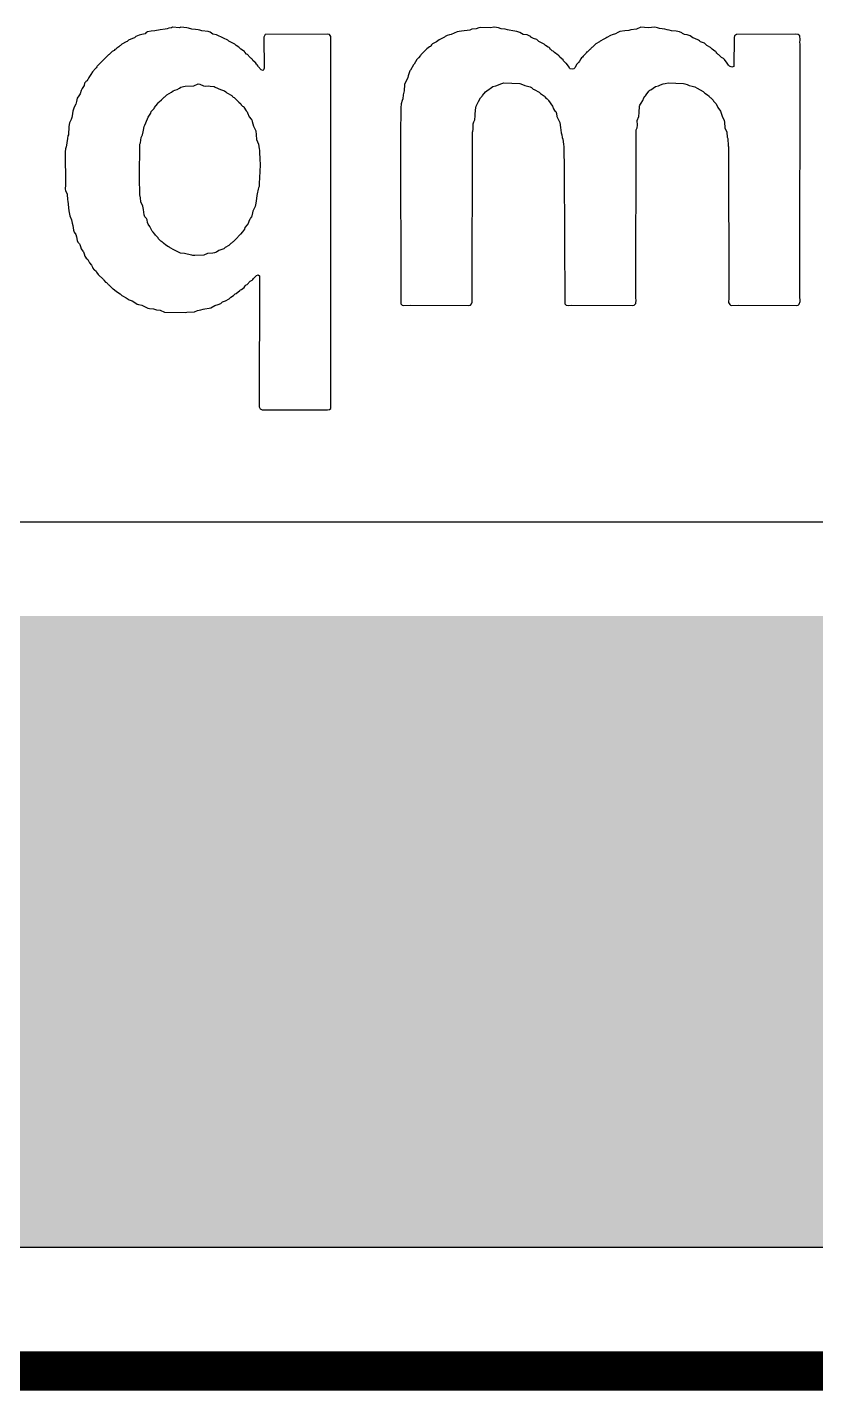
# Model space of a CAD drawing. Header units: millimetres. Extents: x 0 to 174, y 0 to 132.
# Drawn here: x 43.24 to 47.3, y -0.1 to 6.92 of the extents above; entities that cross this region are included whole.
import ezdxf

# ---------------------------------------------------------------- set-up
doc = ezdxf.new("R2010")
doc.units = ezdxf.units.MM
for name, color, linetype in [('BottomLayer', 5, 'Continuous'), ('BottomOverlay', 54, 'Continuous'), ('Mechanical2', 216, 'Continuous'), ('TopLayer', 1, 'Continuous')]:
    doc.layers.add(name, color=color, linetype=linetype)

msp = doc.modelspace()

# ---------------------------------------------------------------- hatches: boundary and pattern name
at = {"layer": 'TopLayer'}
msp.add_hatch(color=1, dxfattribs=at).paths.add_polyline_path([(0.9398, 0.635), (159.3342, 0.635), (159.3342, 3.8862), (0.9398, 3.8862)])

# ---------------------------------------------------------------- linework, layer by layer
at = {"layer": 'BottomLayer'}
msp.add_line((154.5836, 0.635), (5.4165, 0.635), dxfattribs=at)
at = {"layer": 'BottomOverlay'}
for p, q in [((43.8333, 6.8791), (43.8197, 6.8759)), ((43.85, 6.8833), (43.8333, 6.8791)), ((43.8542, 6.8874), (43.85, 6.8833)), ((43.8584, 6.8895), (43.8542, 6.8874)), ((43.8626, 6.8937), (43.8584, 6.8895)), ((43.8825, 6.8969), (43.8626, 6.8937)), ((43.9013, 6.899), (43.8825, 6.8969)), ((43.9285, 6.9031), (43.9013, 6.899)), ((43.9536, 6.9073), (43.9285, 6.9031)), ((43.964, 6.9094), (43.9536, 6.9073)), ((43.9724, 6.9115), (43.964, 6.9094)), ((43.986, 6.9146), (43.9724, 6.9115)), ((43.9923, 6.9167), (43.986, 6.9146)), ((44.0278, 6.9146), (43.9923, 6.9167)), ((44.0341, 6.9167), (44.0278, 6.9146)), ((44.0655, 6.9146), (44.0341, 6.9167)), ((44.0739, 6.9126), (44.0655, 6.9146)), ((44.0917, 6.9073), (44.0739, 6.9126)), ((44.1105, 6.9052), (44.0917, 6.9073)), ((44.123, 6.9031), (44.1105, 6.9052)), ((44.1314, 6.901), (44.123, 6.9031)), ((44.1419, 6.899), (44.1314, 6.901)), ((44.1743, 6.8958), (44.1419, 6.899)), ((44.1847, 6.8916), (44.1743, 6.8958)), ((44.1994, 6.8812), (44.1847, 6.8916)), ((44.2182, 6.877), (44.1994, 6.8812)), ((44.4692, 6.8791), (44.4661, 6.8759)), ((44.7914, 6.8812), (44.4692, 6.8791)), ((44.7998, 6.8791), (44.7914, 6.8812)), ((44.8071, 6.8697), (44.7998, 6.8791)), ((45.4253, 6.8791), (45.4169, 6.877)), ((45.4556, 6.8927), (45.4253, 6.8791)), ((45.466, 6.8948), (45.4556, 6.8927)), ((45.4786, 6.8969), (45.466, 6.8948)), ((45.5215, 6.9021), (45.4786, 6.8969)), ((45.5319, 6.9063), (45.5215, 6.9021)), ((45.555, 6.9084), (45.5319, 6.9063)), ((45.5685, 6.9136), (45.555, 6.9084)), ((45.579, 6.9157), (45.5685, 6.9136)), ((45.6303, 6.9146), (45.579, 6.9157)), ((45.6449, 6.9167), (45.6303, 6.9146)), ((45.647, 6.9167), (45.6449, 6.9167)), ((45.6585, 6.9157), (45.647, 6.9167)), ((45.669, 6.9136), (45.6585, 6.9157)), ((45.6826, 6.9084), (45.669, 6.9136)), ((45.7035, 6.9063), (45.6826, 6.9084)), ((45.715, 6.9031), (45.7035, 6.9063)), ((45.7234, 6.901), (45.715, 6.9031)), ((45.7432, 6.8979), (45.7234, 6.901)), ((45.7641, 6.8958), (45.7432, 6.8979)), ((45.7788, 6.8895), (45.7641, 6.8958)), ((45.7966, 6.8801), (45.7788, 6.8895)), ((45.8164, 6.877), (45.7966, 6.8801)), ((46.2714, 6.8822), (46.2537, 6.877)), ((46.284, 6.8906), (46.2714, 6.8822)), ((46.2944, 6.8948), (46.284, 6.8906)), ((46.3185, 6.8979), (46.2944, 6.8948)), ((46.3394, 6.9), (46.3185, 6.8979)), ((46.3499, 6.9042), (46.3394, 6.9)), ((46.3792, 6.9063), (46.3499, 6.9042)), ((46.4022, 6.9167), (46.3792, 6.9063)), ((46.4398, 6.9146), (46.4022, 6.9167)), ((46.4733, 6.9167), (46.4398, 6.9146)), ((46.488, 6.9146), (46.4733, 6.9167)), ((46.4984, 6.9105), (46.488, 6.9146)), ((46.511, 6.9084), (46.4984, 6.9105)), ((46.5256, 6.9063), (46.511, 6.9084)), ((46.5371, 6.9031), (46.5256, 6.9063)), ((46.5476, 6.901), (46.5371, 6.9031)), ((46.5601, 6.899), (46.5476, 6.901)), ((46.5831, 6.8969), (46.5601, 6.899)), ((46.5999, 6.8927), (46.5831, 6.8969)), ((46.6135, 6.8874), (46.5999, 6.8927)), ((46.6166, 6.8843), (46.6135, 6.8874)), ((46.6271, 6.8801), (46.6166, 6.8843)), ((46.6407, 6.877), (46.6271, 6.8801)), ((46.8938, 6.8791), (46.8844, 6.8718)), ((47.1971, 6.8812), (46.8938, 6.8791)), ((47.2118, 6.8791), (47.1971, 6.8812)), ((47.2191, 6.8718), (47.2118, 6.8791)), ((43.7057, 6.81), (43.6994, 6.8038)), ((43.7161, 6.8163), (43.7057, 6.81)), ((43.7203, 6.8205), (43.7161, 6.8163)), ((43.7245, 6.8226), (43.7203, 6.8205)), ((43.7308, 6.8289), (43.7245, 6.8226)), ((43.7538, 6.8414), (43.7308, 6.8289)), ((43.758, 6.8435), (43.7538, 6.8414)), ((43.7653, 6.8508), (43.758, 6.8435)), ((43.7852, 6.8582), (43.7653, 6.8508)), ((43.7956, 6.8623), (43.7852, 6.8582)), ((43.803, 6.8697), (43.7956, 6.8623)), ((43.8197, 6.8759), (43.803, 6.8697)), ((44.2538, 6.8603), (44.2182, 6.877)), ((44.2768, 6.8498), (44.2538, 6.8603)), ((44.281, 6.8456), (44.2768, 6.8498)), ((44.3082, 6.831), (44.281, 6.8456)), ((44.3123, 6.8289), (44.3082, 6.831)), ((44.3186, 6.8226), (44.3123, 6.8289)), ((44.3333, 6.8142), (44.3186, 6.8226)), ((44.3437, 6.8038), (44.3333, 6.8142)), ((44.4661, 6.8759), (44.4619, 6.8655)), ((44.4619, 6.8655), (44.463, 6.7055)), ((44.806, 4.9545), (44.8071, 6.8697)), ((45.3144, 6.8163), (45.2997, 6.8059)), ((45.3186, 6.8184), (45.3144, 6.8163)), ((45.3217, 6.8216), (45.3186, 6.8184)), ((45.3238, 6.8257), (45.3217, 6.8216)), ((45.329, 6.831), (45.3238, 6.8257)), ((45.3395, 6.8372), (45.329, 6.831)), ((45.3499, 6.8414), (45.3395, 6.8372)), ((45.3646, 6.8519), (45.3499, 6.8414)), ((45.3876, 6.8644), (45.3646, 6.8519)), ((45.3918, 6.8665), (45.3876, 6.8644)), ((45.3949, 6.8697), (45.3918, 6.8665)), ((45.4054, 6.8738), (45.3949, 6.8697)), ((45.4169, 6.877), (45.4054, 6.8738)), ((45.8311, 6.8707), (45.8164, 6.877)), ((45.8353, 6.8686), (45.8311, 6.8707)), ((45.8363, 6.8655), (45.8353, 6.8686)), ((45.8499, 6.8582), (45.8363, 6.8655)), ((45.8667, 6.854), (45.8499, 6.8582)), ((45.8771, 6.8435), (45.8667, 6.854)), ((45.9001, 6.831), (45.8771, 6.8435)), ((45.9043, 6.8289), (45.9001, 6.831)), ((45.9106, 6.8226), (45.9043, 6.8289)), ((45.9252, 6.8142), (45.9106, 6.8226)), ((45.9294, 6.8121), (45.9252, 6.8142)), ((45.9325, 6.809), (45.9294, 6.8121)), ((45.9346, 6.8048), (45.9325, 6.809)), ((46.1491, 6.8121), (46.1438, 6.8069)), ((46.1532, 6.8142), (46.1491, 6.8121)), ((46.17, 6.831), (46.1532, 6.8142)), ((46.1888, 6.8414), (46.17, 6.831)), ((46.193, 6.8456), (46.1888, 6.8414)), ((46.2118, 6.8561), (46.193, 6.8456)), ((46.2223, 6.8603), (46.2118, 6.8561)), ((46.2265, 6.8644), (46.2223, 6.8603)), ((46.2453, 6.8749), (46.2265, 6.8644)), ((46.2537, 6.877), (46.2453, 6.8749)), ((46.6553, 6.8728), (46.6407, 6.877)), ((46.6699, 6.8623), (46.6553, 6.8728)), ((46.6804, 6.8582), (46.6699, 6.8623)), ((46.6992, 6.8498), (46.6804, 6.8582)), ((46.7034, 6.8477), (46.6992, 6.8498)), ((46.7087, 6.8425), (46.7034, 6.8477)), ((46.7285, 6.8352), (46.7087, 6.8425)), ((46.7411, 6.8226), (46.7285, 6.8352)), ((46.7599, 6.8121), (46.7411, 6.8226)), ((46.7683, 6.8038), (46.7599, 6.8121)), ((46.8823, 6.8634), (46.8802, 6.7149)), ((46.8844, 6.8718), (46.8823, 6.8634)), ((47.2212, 6.8529), (47.2191, 6.8718)), ((47.2191, 6.8383), (47.2212, 6.8529)), ((47.2212, 6.832), (47.2191, 6.8383)), ((47.2201, 5.534), (47.2212, 6.832)), ((43.6618, 6.7745), (43.6042, 6.717)), ((43.6659, 6.7766), (43.6618, 6.7745)), ((43.6806, 6.7912), (43.6659, 6.7766)), ((43.691, 6.7975), (43.6806, 6.7912)), ((43.6952, 6.8017), (43.691, 6.7975)), ((43.6994, 6.8038), (43.6952, 6.8017)), ((44.3615, 6.7923), (44.3437, 6.8038)), ((44.3636, 6.7881), (44.3615, 6.7923)), ((44.373, 6.7787), (44.3636, 6.7881)), ((44.3772, 6.7766), (44.373, 6.7787)), ((44.3824, 6.7713), (44.3772, 6.7766)), ((44.3845, 6.7672), (44.3824, 6.7713)), ((44.3939, 6.7577), (44.3845, 6.7672)), ((44.3981, 6.7557), (44.3939, 6.7577)), ((44.4033, 6.7504), (44.3981, 6.7557)), ((44.4054, 6.7462), (44.4033, 6.7504)), ((44.4149, 6.7368), (44.4054, 6.7462)), ((45.2485, 6.7504), (45.2359, 6.7274)), ((45.2579, 6.7598), (45.2485, 6.7504)), ((45.2673, 6.7713), (45.2579, 6.7598)), ((45.2694, 6.7755), (45.2673, 6.7713)), ((45.2997, 6.8059), (45.2694, 6.7755)), ((45.9378, 6.8017), (45.9346, 6.8048)), ((45.942, 6.7996), (45.9378, 6.8017)), ((45.9461, 6.7954), (45.942, 6.7996)), ((45.9503, 6.7933), (45.9461, 6.7954)), ((45.9566, 6.787), (45.9503, 6.7933)), ((45.9754, 6.7724), (45.9566, 6.787)), ((45.9796, 6.7703), (45.9754, 6.7724)), ((45.9828, 6.7672), (45.9796, 6.7703)), ((45.9848, 6.763), (45.9828, 6.7672)), ((45.9943, 6.7536), (45.9848, 6.763)), ((46.0016, 6.7483), (45.9943, 6.7536)), ((46.0037, 6.7442), (46.0016, 6.7483)), ((46.0152, 6.7326), (46.0037, 6.7442)), ((46.0832, 6.7379), (46.0727, 6.7274)), ((46.0853, 6.7421), (46.0832, 6.7379)), ((46.0936, 6.7546), (46.0853, 6.7421)), ((46.0957, 6.7588), (46.0936, 6.7546)), ((46.102, 6.763), (46.0957, 6.7588)), ((46.1041, 6.7672), (46.102, 6.763)), ((46.1208, 6.7839), (46.1041, 6.7672)), ((46.1229, 6.7881), (46.1208, 6.7839)), ((46.126, 6.7891), (46.1229, 6.7881)), ((46.1386, 6.8017), (46.126, 6.7891)), ((46.1428, 6.8038), (46.1386, 6.8017)), ((46.1438, 6.8069), (46.1428, 6.8038)), ((46.7829, 6.7933), (46.7683, 6.8038)), ((46.7871, 6.7912), (46.7829, 6.7933)), ((46.7902, 6.7881), (46.7871, 6.7912)), ((46.7923, 6.7839), (46.7902, 6.7881)), ((46.7996, 6.7766), (46.7923, 6.7839)), ((46.8038, 6.7745), (46.7996, 6.7766)), ((46.8164, 6.7619), (46.8038, 6.7745)), ((46.8268, 6.7557), (46.8164, 6.7619)), ((46.8321, 6.7504), (46.8268, 6.7557)), ((46.8467, 6.7316), (46.8321, 6.7504)), ((43.5708, 6.673), (43.5603, 6.6584)), ((43.5791, 6.6877), (43.5708, 6.673)), ((43.5959, 6.7044), (43.5791, 6.6877)), ((43.598, 6.7086), (43.5959, 6.7044)), ((43.6021, 6.7128), (43.598, 6.7086)), ((43.6042, 6.717), (43.6021, 6.7128)), ((44.419, 6.7347), (44.4149, 6.7368)), ((44.4243, 6.7274), (44.419, 6.7347)), ((44.4264, 6.7232), (44.4243, 6.7274)), ((44.4326, 6.717), (44.4264, 6.7232)), ((44.4347, 6.7128), (44.4326, 6.717)), ((44.4389, 6.7086), (44.4347, 6.7128)), ((44.441, 6.7044), (44.4389, 6.7086)), ((44.4483, 6.6971), (44.441, 6.7044)), ((44.4567, 6.695), (44.4483, 6.6971)), ((44.4598, 6.6981), (44.4567, 6.695)), ((44.463, 6.7055), (44.4598, 6.6981)), ((45.2087, 6.6814), (45.2046, 6.6668)), ((45.2129, 6.6919), (45.2087, 6.6814)), ((45.2171, 6.696), (45.2129, 6.6919)), ((45.2318, 6.7232), (45.2171, 6.696)), ((45.2359, 6.7274), (45.2318, 6.7232)), ((46.0194, 6.7306), (46.0152, 6.7326)), ((46.033, 6.7107), (46.0194, 6.7306)), ((46.0351, 6.7065), (46.033, 6.7107)), ((46.0382, 6.7034), (46.0351, 6.7065)), ((46.0486, 6.7013), (46.0382, 6.7034)), ((46.057, 6.7034), (46.0486, 6.7013)), ((46.0622, 6.7086), (46.057, 6.7034)), ((46.0727, 6.7274), (46.0622, 6.7086)), ((46.853, 6.7211), (46.8467, 6.7316)), ((46.8572, 6.717), (46.853, 6.7211)), ((46.8708, 6.7117), (46.8572, 6.717)), ((46.8802, 6.7149), (46.8708, 6.7117)), ((43.5258, 6.6009), (43.5206, 6.5914)), ((43.5362, 6.6176), (43.5258, 6.6009)), ((43.5394, 6.6291), (43.5362, 6.6176)), ((43.5436, 6.6333), (43.5394, 6.6291)), ((43.5457, 6.6375), (43.5436, 6.6333)), ((43.5488, 6.6385), (43.5457, 6.6375)), ((43.5519, 6.6416), (43.5488, 6.6385)), ((43.554, 6.6458), (43.5519, 6.6416)), ((43.5582, 6.65), (43.554, 6.6458)), ((43.5603, 6.6584), (43.5582, 6.65)), ((44.0163, 6.5956), (44.0278, 6.6029)), ((44.0278, 6.6029), (44.0341, 6.6092)), ((44.0341, 6.6092), (44.0488, 6.6113)), ((44.0488, 6.6113), (44.0571, 6.6134)), ((44.0571, 6.6134), (44.1011, 6.6155)), ((44.1011, 6.6155), (44.1241, 6.626)), ((44.1241, 6.626), (44.1324, 6.6239)), ((44.1324, 6.6239), (44.1513, 6.6155)), ((44.1513, 6.6155), (44.1596, 6.6134)), ((44.1596, 6.6134), (44.1785, 6.6155)), ((44.1785, 6.6155), (44.1847, 6.6134)), ((44.1847, 6.6134), (44.2057, 6.6113)), ((44.2057, 6.6113), (44.2119, 6.6092)), ((44.2119, 6.6092), (44.2391, 6.5967)), ((45.1857, 6.6228), (45.1836, 6.5893)), ((45.2025, 6.6584), (45.1857, 6.6228)), ((45.2046, 6.6668), (45.2025, 6.6584)), ((45.6093, 6.5904), (45.6219, 6.5988)), ((45.6219, 6.5988), (45.6261, 6.6009)), ((45.6261, 6.6009), (45.6407, 6.6113)), ((45.6407, 6.6113), (45.6554, 6.6155)), ((45.6554, 6.6155), (45.669, 6.6207)), ((45.669, 6.6207), (45.6805, 6.626)), ((45.6805, 6.626), (45.6972, 6.6301)), ((45.6972, 6.6301), (45.7788, 6.628)), ((45.7788, 6.628), (45.7934, 6.6218)), ((45.7934, 6.6218), (45.8039, 6.6176)), ((45.8039, 6.6176), (45.8185, 6.6134)), ((45.8185, 6.6134), (45.8321, 6.6103)), ((45.8321, 6.6103), (45.8395, 6.6071)), ((45.8395, 6.6071), (45.8478, 6.5988)), ((45.8478, 6.5988), (45.852, 6.5967)), ((46.4524, 6.5946), (46.4775, 6.6113)), ((46.4775, 6.6113), (46.4921, 6.6155)), ((46.4921, 6.6155), (46.5026, 6.6197)), ((46.5026, 6.6197), (46.5162, 6.6249)), ((46.5162, 6.6249), (46.5277, 6.628)), ((46.5277, 6.628), (46.5423, 6.6301)), ((46.5423, 6.6301), (46.6218, 6.628)), ((46.6218, 6.628), (46.6281, 6.626)), ((46.6281, 6.626), (46.6396, 6.6228)), ((46.6396, 6.6228), (46.6511, 6.6176)), ((46.6511, 6.6176), (46.6658, 6.6134)), ((46.6658, 6.6134), (46.6794, 6.6103)), ((46.6794, 6.6103), (46.6909, 6.6029)), ((46.6909, 6.6029), (46.7222, 6.5862)), ((43.4975, 6.535), (43.4944, 6.5214)), ((43.5017, 6.5517), (43.4975, 6.535)), ((43.5101, 6.5642), (43.5017, 6.5517)), ((43.5164, 6.5747), (43.5101, 6.5642)), ((43.5206, 6.5914), (43.5164, 6.5747)), ((43.9138, 6.5224), (43.9201, 6.5287)), ((43.9201, 6.5287), (43.9222, 6.5329)), ((43.9222, 6.5329), (43.9348, 6.5433)), ((43.9348, 6.5433), (43.9484, 6.5569)), ((43.9484, 6.5569), (43.9525, 6.559)), ((43.9525, 6.559), (43.963, 6.5695)), ((43.963, 6.5695), (43.986, 6.582)), ((43.986, 6.582), (43.9944, 6.5904)), ((43.9944, 6.5904), (44.0027, 6.5925)), ((44.0027, 6.5925), (44.0163, 6.5956)), ((44.2391, 6.5967), (44.259, 6.5893)), ((44.259, 6.5893), (44.2663, 6.5841)), ((44.2663, 6.5841), (44.2705, 6.5799)), ((44.2705, 6.5799), (44.2967, 6.5663)), ((44.2967, 6.5663), (44.2988, 6.5622)), ((44.2988, 6.5622), (44.304, 6.5569)), ((44.304, 6.5569), (44.3082, 6.5548)), ((44.3082, 6.5548), (44.3197, 6.5454)), ((44.3197, 6.5454), (44.3291, 6.5339)), ((44.3291, 6.5339), (44.3333, 6.5318)), ((44.3333, 6.5318), (44.3427, 6.5224)), ((45.1742, 6.5402), (45.169, 6.5224)), ((45.1763, 6.5486), (45.1742, 6.5402)), ((45.1784, 6.5695), (45.1763, 6.5486)), ((45.1815, 6.5831), (45.1784, 6.5695)), ((45.1836, 6.5893), (45.1815, 6.5831)), ((45.555, 6.5109), (45.5665, 6.535)), ((45.5665, 6.535), (45.5769, 6.5538)), ((45.5769, 6.5538), (45.5853, 6.5622)), ((45.5853, 6.5622), (45.5874, 6.5663)), ((45.5874, 6.5663), (45.602, 6.5852)), ((45.602, 6.5852), (45.6093, 6.5904)), ((45.852, 6.5967), (45.8792, 6.582)), ((45.8792, 6.582), (45.8855, 6.5758)), ((45.8855, 6.5758), (45.8959, 6.5695)), ((45.8959, 6.5695), (45.9054, 6.5622)), ((45.9054, 6.5622), (45.9074, 6.558)), ((45.9074, 6.558), (45.9148, 6.5506)), ((45.9148, 6.5506), (45.9189, 6.5486)), ((45.9189, 6.5486), (45.9242, 6.5433)), ((45.9242, 6.5433), (45.9263, 6.5391)), ((45.9263, 6.5391), (45.9472, 6.5099)), ((46.4032, 6.5266), (46.4116, 6.5391)), ((46.4116, 6.5391), (46.4168, 6.5527)), ((46.4168, 6.5527), (46.4221, 6.5601)), ((46.4221, 6.5601), (46.4262, 6.5642)), ((46.4262, 6.5642), (46.4283, 6.5684)), ((46.4283, 6.5684), (46.443, 6.5873)), ((46.443, 6.5873), (46.4482, 6.5925)), ((46.4482, 6.5925), (46.4524, 6.5946)), ((46.7222, 6.5862), (46.7306, 6.5778)), ((46.7306, 6.5778), (46.7453, 6.5695)), ((46.7453, 6.5695), (46.7526, 6.5622)), ((46.7526, 6.5622), (46.7547, 6.558)), ((46.7547, 6.558), (46.7578, 6.5548)), ((46.7578, 6.5548), (46.762, 6.5527)), ((46.762, 6.5527), (46.7735, 6.5412)), ((46.7735, 6.5412), (46.7756, 6.5371)), ((46.7756, 6.5371), (46.7902, 6.5224)), ((43.4756, 6.4607), (43.4735, 6.4523)), ((43.4787, 6.4848), (43.4756, 6.4607)), ((43.485, 6.5057), (43.4787, 6.4848)), ((43.4944, 6.5214), (43.485, 6.5057)), ((43.8657, 6.4534), (43.8804, 6.4743)), ((43.8804, 6.4743), (43.8825, 6.4827)), ((43.8825, 6.4827), (43.8919, 6.4942)), ((43.8919, 6.4942), (43.8971, 6.4994)), ((43.8971, 6.4994), (43.8992, 6.5036)), ((43.8992, 6.5036), (43.9138, 6.5224)), ((44.3427, 6.5224), (44.3448, 6.5182)), ((44.3448, 6.5182), (44.3521, 6.5109)), ((44.3521, 6.5109), (44.3563, 6.5088)), ((44.3563, 6.5088), (44.3594, 6.5057)), ((44.3594, 6.5057), (44.3699, 6.4868)), ((44.3699, 6.4868), (44.3762, 6.4806)), ((44.3762, 6.4806), (44.3782, 6.4764)), ((44.3782, 6.4764), (44.3866, 6.4555)), ((45.1669, 6.5015), (45.1648, 6.3613)), ((45.169, 6.5224), (45.1669, 6.5015)), ((45.5476, 6.4408), (45.5497, 6.4617)), ((45.5487, 6.467), (45.5508, 6.49)), ((45.5497, 6.4617), (45.5487, 6.467)), ((45.5508, 6.49), (45.5529, 6.5025)), ((45.5529, 6.5025), (45.555, 6.5109)), ((45.9472, 6.5099), (45.9524, 6.4963)), ((45.9524, 6.4963), (45.9577, 6.4889)), ((45.9577, 6.4889), (45.9639, 6.4827)), ((45.9639, 6.4827), (45.9681, 6.4722)), ((45.9681, 6.4722), (45.9702, 6.4576)), ((45.9702, 6.4576), (45.9848, 6.4262)), ((46.3823, 6.4366), (46.3907, 6.4576)), ((46.3907, 6.4576), (46.3928, 6.4785)), ((46.3928, 6.4785), (46.3949, 6.5099)), ((46.3949, 6.5099), (46.397, 6.5161)), ((46.397, 6.5161), (46.4032, 6.5266)), ((46.7902, 6.5224), (46.7965, 6.5078)), ((46.7965, 6.5078), (46.7986, 6.5036)), ((46.7986, 6.5036), (46.8112, 6.4848)), ((46.8112, 6.4848), (46.8206, 6.4586)), ((46.8206, 6.4586), (46.83, 6.4366)), ((43.4588, 6.4063), (43.4557, 6.3634)), ((43.462, 6.4241), (43.4588, 6.4063)), ((43.4693, 6.4419), (43.462, 6.4241)), ((43.4735, 6.4523), (43.4693, 6.4419)), ((43.8427, 6.3864), (43.8458, 6.4063)), ((43.8458, 6.4063), (43.849, 6.4136)), ((43.849, 6.4136), (43.8636, 6.445)), ((43.8636, 6.445), (43.8657, 6.4534)), ((44.3866, 6.4555), (44.396, 6.444)), ((44.396, 6.444), (44.3992, 6.4408)), ((44.3992, 6.4408), (44.4013, 6.4325)), ((44.4013, 6.4325), (44.4044, 6.4189)), ((44.4044, 6.4189), (44.4086, 6.4084)), ((44.4086, 6.4084), (44.4201, 6.3843)), ((45.5372, 6.3822), (45.5393, 6.3906)), ((45.5382, 6.4189), (45.5424, 6.4293)), ((45.5393, 6.3906), (45.5382, 6.4189)), ((45.5424, 6.4293), (45.5476, 6.4408)), ((45.9848, 6.4262), (45.989, 6.4011)), ((45.989, 6.4011), (45.9911, 6.3739)), ((46.376, 5.5204), (46.3781, 6.3885)), ((46.3781, 6.3885), (46.3823, 6.399)), ((46.3844, 6.4136), (46.3823, 6.4366)), ((46.3823, 6.399), (46.3844, 6.4136)), ((46.83, 6.4366), (46.8321, 6.4283)), ((46.8321, 6.4283), (46.8342, 6.399)), ((46.8342, 6.399), (46.8446, 6.376)), ((43.4484, 6.3226), (43.4463, 6.3101)), ((43.4505, 6.3435), (43.4484, 6.3226)), ((43.4536, 6.3571), (43.4505, 6.3435)), ((43.4557, 6.3634), (43.4536, 6.3571)), ((43.8239, 6.3153), (43.826, 6.3216)), ((43.826, 6.3216), (43.8302, 6.3488)), ((43.8302, 6.3488), (43.8364, 6.3634)), ((43.8364, 6.3634), (43.8406, 6.3781)), ((43.8406, 6.3781), (43.8427, 6.3864)), ((44.4201, 6.3843), (44.4222, 6.3634)), ((44.4222, 6.3634), (44.4243, 6.3383)), ((44.4243, 6.3383), (44.4347, 6.3153)), ((45.1648, 6.3613), (45.1669, 5.4932)), ((45.533, 5.5015), (45.5351, 6.376)), ((45.5351, 6.376), (45.5372, 6.3822)), ((45.9911, 6.3739), (45.9953, 6.3634)), ((45.9953, 6.3634), (45.9974, 6.3488)), ((45.9974, 6.3488), (45.9995, 6.3404)), ((45.9995, 6.3404), (46.0037, 6.3153)), ((46.8446, 6.376), (46.8467, 6.3509)), ((46.8467, 6.3509), (46.8488, 6.3446)), ((46.8488, 6.3446), (46.8509, 6.3069)), ((43.4411, 6.2902), (43.439, 6.2756)), ((43.439, 6.2756), (43.44, 6.1051)), ((43.4442, 6.3017), (43.4411, 6.2902)), ((43.4463, 6.3101), (43.4442, 6.3017)), ((43.8218, 6.1438), (43.8239, 6.3153)), ((44.4347, 6.3153), (44.4368, 6.2902)), ((44.4368, 6.2902), (44.4389, 6.2839)), ((44.4389, 6.2839), (44.441, 6.2274)), ((46.0037, 6.3153), (46.0058, 6.3007)), ((46.0058, 6.3007), (46.0079, 6.1793)), ((46.8509, 6.3069), (46.853, 6.3007)), ((46.853, 6.3007), (46.854, 5.5235)), ((44.441, 6.2274), (44.4431, 6.2212)), ((44.4431, 6.2212), (44.441, 6.1626)), ((46.0079, 6.1793), (46.0099, 5.4932)), ((43.8239, 6.0538), (43.8218, 6.1438)), ((44.4389, 6.1563), (44.4368, 6.0998)), ((44.441, 6.1626), (44.4389, 6.1563)), ((43.44, 6.1051), (43.439, 6.0831)), ((43.439, 6.0831), (43.4411, 6.0768)), ((43.4411, 6.0768), (43.4494, 6.058)), ((43.4494, 6.058), (43.4515, 6.0287)), ((43.826, 6.0392), (43.8239, 6.0538)), ((43.8281, 6.0183), (43.826, 6.0392)), ((44.4253, 6.0507), (44.4222, 6.0224)), ((44.4274, 6.059), (44.4253, 6.0507)), ((44.4326, 6.0831), (44.4274, 6.059)), ((44.4347, 6.0894), (44.4326, 6.0831)), ((44.4368, 6.0977), (44.4347, 6.0894)), ((44.4368, 6.0998), (44.4368, 6.0977)), ((43.4515, 6.0287), (43.4536, 6.0224)), ((43.4536, 6.0224), (43.4588, 5.9712)), ((43.4588, 5.9712), (43.4609, 5.9544)), ((43.8385, 5.9952), (43.8281, 6.0183)), ((43.8427, 5.9785), (43.8385, 5.9952)), ((43.8448, 5.9513), (43.8427, 5.9785)), ((44.4054, 5.9701), (44.4033, 5.9618)), ((44.4169, 5.9942), (44.4054, 5.9701)), ((44.419, 6.0026), (44.4169, 5.9942)), ((44.4222, 6.0224), (44.419, 6.0026)), ((43.4609, 5.9544), (43.463, 5.9461)), ((43.463, 5.9461), (43.4714, 5.9252)), ((43.4714, 5.9252), (43.4756, 5.9084)), ((43.4756, 5.9084), (43.4777, 5.8959)), ((43.4777, 5.8959), (43.4819, 5.8729)), ((43.849, 5.9409), (43.8448, 5.9513)), ((43.8574, 5.9325), (43.849, 5.9409)), ((43.8605, 5.9252), (43.8574, 5.9325)), ((43.8636, 5.9116), (43.8605, 5.9252)), ((43.8657, 5.9032), (43.8636, 5.9116)), ((43.8741, 5.8906), (43.8657, 5.9032)), ((44.3762, 5.899), (44.3636, 5.8865)), ((44.3814, 5.9063), (44.3762, 5.899)), ((44.3845, 5.9178), (44.3814, 5.9063)), ((44.3887, 5.9283), (44.3845, 5.9178)), ((44.3929, 5.9325), (44.3887, 5.9283)), ((44.395, 5.9367), (44.3929, 5.9325)), ((44.3981, 5.9398), (44.395, 5.9367)), ((44.4033, 5.9618), (44.3981, 5.9398)), ((43.4819, 5.8729), (43.486, 5.8624)), ((43.486, 5.8624), (43.4944, 5.8499)), ((43.4944, 5.8499), (43.4975, 5.8383)), ((43.4975, 5.8383), (43.5007, 5.8185)), ((43.8866, 5.8676), (43.8741, 5.8906)), ((43.8919, 5.8624), (43.8866, 5.8676)), ((43.9013, 5.8509), (43.8919, 5.8624)), ((43.9034, 5.8467), (43.9013, 5.8509)), ((43.918, 5.8321), (43.9034, 5.8467)), ((43.9201, 5.8279), (43.918, 5.8321)), ((43.9274, 5.8185), (43.9201, 5.8279)), ((44.328, 5.8363), (44.304, 5.8122)), ((44.3301, 5.8404), (44.328, 5.8363)), ((44.3416, 5.8519), (44.3301, 5.8404)), ((44.351, 5.8635), (44.3416, 5.8519)), ((44.3615, 5.8781), (44.351, 5.8635)), ((44.3636, 5.8865), (44.3615, 5.8781)), ((43.5007, 5.8185), (43.5038, 5.8112)), ((43.5038, 5.8112), (43.5122, 5.8028)), ((43.5122, 5.8028), (43.5143, 5.7986)), ((43.5143, 5.7986), (43.5185, 5.7881)), ((43.5185, 5.7881), (43.5206, 5.7756)), ((43.5206, 5.7756), (43.53, 5.7641)), ((43.53, 5.7641), (43.5331, 5.7609)), ((43.5331, 5.7609), (43.5373, 5.7505)), ((43.9316, 5.8164), (43.9274, 5.8185)), ((43.9358, 5.8122), (43.9316, 5.8164)), ((43.94, 5.8101), (43.9358, 5.8122)), ((43.9452, 5.8049), (43.94, 5.8101)), ((43.9567, 5.7955), (43.9452, 5.8049)), ((43.9714, 5.7871), (43.9567, 5.7955)), ((43.9755, 5.785), (43.9714, 5.7871)), ((43.9797, 5.7808), (43.9755, 5.785)), ((43.9986, 5.7704), (43.9797, 5.7808)), ((44.0226, 5.7589), (43.9986, 5.7704)), ((44.0331, 5.7547), (44.0226, 5.7589)), ((44.2078, 5.7557), (44.1994, 5.7536)), ((44.2182, 5.7599), (44.2078, 5.7557)), ((44.2297, 5.7672), (44.2182, 5.7599)), ((44.2559, 5.7766), (44.2297, 5.7672)), ((44.2621, 5.7829), (44.2559, 5.7766)), ((44.281, 5.7934), (44.2621, 5.7829)), ((44.2914, 5.8038), (44.281, 5.7934)), ((44.2956, 5.8059), (44.2914, 5.8038)), ((44.2998, 5.8101), (44.2956, 5.8059)), ((44.304, 5.8122), (44.2998, 5.8101)), ((43.5373, 5.7505), (43.5404, 5.739)), ((43.5404, 5.739), (43.5477, 5.7275)), ((43.5477, 5.7275), (43.5551, 5.7222)), ((43.5551, 5.7222), (43.5645, 5.7045)), ((43.5645, 5.7045), (43.5739, 5.693)), ((43.5739, 5.693), (43.5791, 5.6815)), ((44.0529, 5.7515), (44.0331, 5.7547)), ((44.0676, 5.7494), (44.0529, 5.7515)), ((44.0906, 5.7432), (44.0676, 5.7494)), ((44.0969, 5.7411), (44.0906, 5.7432)), ((44.1063, 5.7421), (44.0969, 5.7411)), ((44.1523, 5.7442), (44.1063, 5.7421)), ((44.1722, 5.7515), (44.1523, 5.7442)), ((44.1994, 5.7536), (44.1722, 5.7515)), ((43.5791, 5.6815), (43.5812, 5.6773)), ((43.5812, 5.6773), (43.5865, 5.6699)), ((43.5865, 5.6699), (43.5906, 5.6679)), ((43.5906, 5.6679), (43.598, 5.6605)), ((43.598, 5.6605), (43.6, 5.6564)), ((43.6, 5.6564), (43.6095, 5.6448)), ((43.6095, 5.6448), (43.6356, 5.6187)), ((43.6356, 5.6187), (43.6377, 5.6145)), ((44.3918, 5.6093), (44.4023, 5.6156)), ((44.4023, 5.6156), (44.4054, 5.6187)), ((44.4054, 5.6187), (44.4075, 5.6229)), ((44.4075, 5.6229), (44.4232, 5.6386)), ((44.4232, 5.6386), (44.4316, 5.6428)), ((44.4316, 5.6428), (44.4389, 5.6375)), ((44.4389, 5.6375), (44.4379, 4.9629)), ((43.6377, 5.6145), (43.6471, 5.6051)), ((43.6471, 5.6051), (43.6513, 5.603)), ((43.6513, 5.603), (43.6586, 5.5957)), ((43.6586, 5.5957), (43.6597, 5.5925)), ((43.6597, 5.5925), (43.6639, 5.5905)), ((43.6639, 5.5905), (43.6827, 5.5716)), ((43.6827, 5.5716), (43.6869, 5.5695)), ((43.6869, 5.5695), (43.7015, 5.5591)), ((43.7015, 5.5591), (43.7078, 5.5528)), ((43.7078, 5.5528), (43.7224, 5.5444)), ((44.3144, 5.5444), (44.3186, 5.5465)), ((44.3186, 5.5465), (44.3375, 5.5612)), ((44.3375, 5.5612), (44.3416, 5.5654)), ((44.3416, 5.5654), (44.3458, 5.5674)), ((44.3458, 5.5674), (44.3605, 5.5779)), ((44.3605, 5.5779), (44.3657, 5.5852)), ((44.3657, 5.5852), (44.3709, 5.5905)), ((44.3709, 5.5905), (44.3751, 5.5925)), ((44.3751, 5.5925), (44.3918, 5.6093)), ((43.7224, 5.5444), (43.7308, 5.5361)), ((43.7308, 5.5361), (43.735, 5.534)), ((43.735, 5.534), (43.7538, 5.5235)), ((43.7538, 5.5235), (43.7684, 5.5131)), ((43.7684, 5.5131), (43.7831, 5.5089)), ((43.7831, 5.5089), (43.7977, 5.5005)), ((43.7977, 5.5005), (43.8103, 5.4921)), ((43.8103, 5.4921), (43.8166, 5.49)), ((43.8166, 5.49), (43.8187, 5.49)), ((43.8187, 5.49), (43.8333, 5.4859)), ((43.8333, 5.4859), (43.8647, 5.4712)), ((44.1879, 5.4723), (44.2088, 5.4848)), ((44.2088, 5.4848), (44.2266, 5.49)), ((44.2266, 5.49), (44.2402, 5.4953)), ((44.2402, 5.4953), (44.2454, 5.5005)), ((44.2454, 5.5005), (44.2496, 5.5026)), ((44.2496, 5.5026), (44.2642, 5.5089)), ((44.2642, 5.5089), (44.2831, 5.5193)), ((44.2831, 5.5193), (44.2914, 5.5277)), ((44.2914, 5.5277), (44.3061, 5.5361)), ((44.3061, 5.5361), (44.3144, 5.5444)), ((45.1669, 5.4932), (45.1742, 5.4859)), ((45.1742, 5.4859), (45.1826, 5.4838)), ((45.1826, 5.4838), (45.2161, 5.4859)), ((45.2161, 5.4859), (45.5163, 5.4848)), ((45.5163, 5.4848), (45.5246, 5.4869)), ((45.5246, 5.4869), (45.5309, 5.4932)), ((45.5309, 5.4932), (45.533, 5.5015)), ((46.0099, 5.4932), (46.0173, 5.4859)), ((46.0173, 5.4859), (46.0319, 5.4838)), ((46.0319, 5.4838), (46.0466, 5.4859)), ((46.0466, 5.4859), (46.3593, 5.4848)), ((46.3593, 5.4848), (46.3677, 5.4869)), ((46.3677, 5.4869), (46.376, 5.4953)), ((46.3781, 5.5141), (46.376, 5.5204)), ((46.376, 5.4953), (46.3781, 5.5141)), ((46.854, 5.5235), (46.853, 5.4995)), ((46.853, 5.4995), (46.8593, 5.489)), ((46.8593, 5.489), (46.8624, 5.4859)), ((46.8624, 5.4859), (46.8708, 5.4838)), ((46.8708, 5.4838), (46.9042, 5.4859)), ((46.9042, 5.4859), (47.2023, 5.4848)), ((47.2023, 5.4848), (47.2107, 5.4869)), ((47.2107, 5.4869), (47.217, 5.4911)), ((47.217, 5.4911), (47.2212, 5.5057)), ((47.2212, 5.5057), (47.2201, 5.534)), ((43.8647, 5.4712), (43.873, 5.4691)), ((43.873, 5.4691), (43.894, 5.467)), ((43.894, 5.467), (43.9086, 5.4628)), ((43.9086, 5.4628), (43.9285, 5.4597)), ((43.9285, 5.4597), (43.9504, 5.4503)), ((43.9504, 5.4503), (44.0592, 5.4482)), ((44.0592, 5.4482), (44.0655, 5.4503)), ((44.0655, 5.4503), (44.1052, 5.4524)), ((44.1052, 5.4524), (44.1199, 5.4587)), ((44.1199, 5.4587), (44.1377, 5.4618)), ((44.1377, 5.4618), (44.1492, 5.4649)), ((44.1492, 5.4649), (44.1575, 5.467)), ((44.1575, 5.467), (44.1795, 5.4702)), ((44.1795, 5.4702), (44.1879, 5.4723)), ((44.4379, 4.9629), (44.442, 4.9524)), ((44.442, 4.9524), (44.4462, 4.9503)), ((44.4462, 4.9503), (44.4525, 4.9482)), ((44.4525, 4.9482), (44.7883, 4.9472)), ((44.7883, 4.9472), (44.7987, 4.9493)), ((44.7987, 4.9493), (44.806, 4.9545))]:
    msp.add_line(p, q, dxfattribs=at)
at = {"layer": 'Mechanical2', "const_width": 0.2032}
msp.add_lwpolyline([(0, 0), (160, 0)], dxfattribs=at)
at = {"layer": 'TopLayer'}
msp.add_line((152.3746, 4.3688), (8.2306, 4.3688), dxfattribs=at)

doc.saveas('drawing.dxf')
